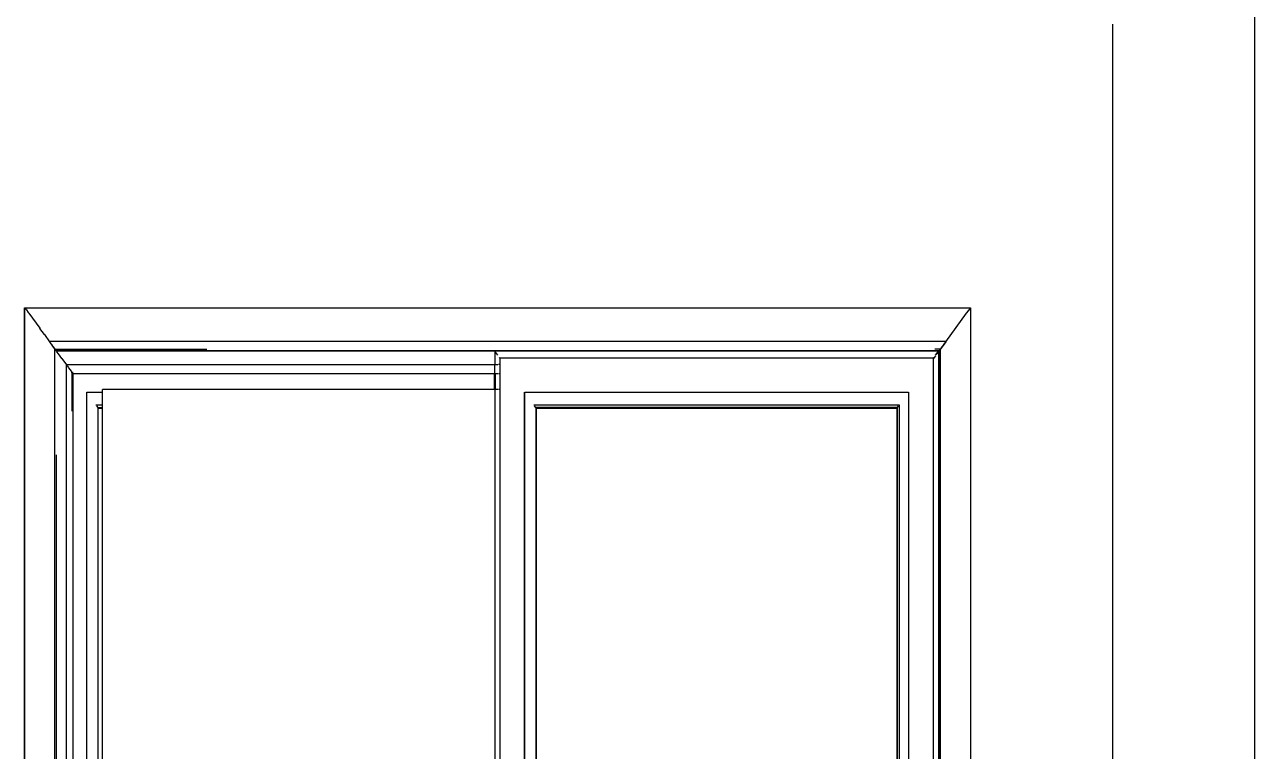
# Model space of a CAD drawing. Header units: inches. Extents: x 5914 to 162157, y -20538 to 282354.
# Drawn here: x 154446.3 to 154524.3, y -15725.4 to -15679.3 of the extents above; entities that cross this region are included whole.
import ezdxf

# ---------------------------------------------------------------- set-up
doc = ezdxf.new("R2010")
doc.units = ezdxf.units.IN
doc.header["$MEASUREMENT"] = 0
doc.layers.add('ELE1 RA', color=1, linetype='Continuous', lineweight=30)
doc.layers.add('HATCH RA', color=8, linetype='Continuous', lineweight=5)

# ---------------------------------------------------------------- blocks, each defined once
blk = doc.blocks.new('TDG')
at = {"layer": 'ELE1 RA'}
for p, q in [((159202.783, -15524.96), (159202.783, -15839.96)), ((159193.783, -15744.96), (159193.783, -15817.96)), ((159124.784, -15763.335), (159124.783, -15762.96)), ((159124.783, -15762.96), (159124.798, -15762.96)), ((159124.783, -15762.96), (159124.784, -15772.913)), ((159124.783, -15817.96), (159124.783, -15762.96)), ((159124.783, -15762.96), (159184.783, -15762.96)), ((159124.8, -15762.963), (159124.798, -15762.96)), ((159124.798, -15762.96), (159184.757, -15762.96)), ((159124.803, -15762.967), (159124.8, -15762.963)), ((159124.803, -15762.967), (159124.803, -15762.967)), ((159124.803, -15762.967), (159124.804, -15762.968)), ((159124.804, -15762.968), (159124.805, -15762.97)), ((159124.805, -15762.97), (159124.811, -15762.978)), ((159124.815, -15762.984), (159124.811, -15762.978)), ((159124.818, -15762.988), (159124.815, -15762.984)), ((159124.819, -15762.988), (159124.818, -15762.988)), ((159124.82, -15762.991), (159124.819, -15762.988)), ((159124.82, -15762.991), (159124.858, -15763.043)), ((159184.758, -15762.979), (159184.668, -15763.103)), ((159184.757, -15762.96), (159184.771, -15762.962)), ((159184.759, -15762.977), (159184.758, -15762.979)), ((159184.759, -15762.977), (159184.764, -15762.971)), ((159184.764, -15762.971), (159184.767, -15762.967)), ((159184.77, -15762.963), (159184.767, -15762.967)), ((159184.767, -15762.967), (159184.767, -15762.967)), ((159184.77, -15762.963), (159184.771, -15762.962)), ((159184.771, -15762.962), (159184.772, -15762.96)), ((159184.772, -15762.96), (159184.783, -15762.96)), ((159184.783, -15762.96), (159184.783, -15817.96)), ((159184.783, -15762.96), (159184.783, -15817.96)), ((159124.784, -15763.335), (159124.784, -15772.913)), ((159124.861, -15763.046), (159124.858, -15763.043)), ((159124.877, -15763.068), (159124.861, -15763.046)), ((159124.895, -15763.093), (159124.877, -15763.068)), ((159124.895, -15763.093), (159125.009, -15763.25)), ((159125.009, -15763.25), (159125.036, -15763.286)), ((159125.036, -15763.286), (159125.045, -15763.298)), ((159125.045, -15763.298), (159125.047, -15763.302)), ((159125.047, -15763.302), (159125.745, -15764.259)), ((159183.202, -15765.113), (159184.519, -15763.307)), ((159184.519, -15763.307), (159184.525, -15763.298)), ((159184.525, -15763.298), (159184.544, -15763.273)), ((159184.544, -15763.273), (159184.547, -15763.269)), ((159184.547, -15763.269), (159184.548, -15763.268)), ((159184.548, -15763.268), (159184.55, -15763.265)), ((159184.55, -15763.265), (159184.551, -15763.264)), ((159184.66, -15763.113), (159184.551, -15763.264)), ((159184.66, -15763.113), (159184.668, -15763.103)), ((159125.745, -15764.259), (159125.747, -15764.262)), ((159126.037, -15764.659), (159125.747, -15764.262)), ((159126.037, -15764.659), (159126.039, -15764.661)), ((159126.039, -15764.661), (159126.368, -15765.113)), ((159126.361, -15765.121), (159126.363, -15765.11)), ((159126.364, -15765.125), (159126.361, -15765.121)), ((159126.368, -15765.113), (159126.363, -15765.11)), ((159126.364, -15765.125), (159126.711, -15765.601)), ((159126.374, -15765.102), (159126.366, -15765.105)), ((159126.366, -15765.105), (159126.368, -15765.113)), ((159126.369, -15765.114), (159126.368, -15765.113)), ((159126.369, -15765.114), (159126.37, -15765.115)), ((159126.37, -15765.115), (159126.371, -15765.116)), ((159126.371, -15765.116), (159126.372, -15765.117)), ((159126.373, -15765.119), (159126.372, -15765.117)), ((159126.373, -15765.12), (159126.373, -15765.119)), ((159126.375, -15765.122), (159126.373, -15765.12)), ((159183.196, -15765.102), (159126.374, -15765.102)), ((159126.376, -15765.124), (159126.375, -15765.122)), ((159126.377, -15765.125), (159126.376, -15765.124)), ((159126.38, -15765.128), (159126.377, -15765.125)), ((159126.38, -15765.13), (159126.38, -15765.128)), ((159126.386, -15765.137), (159126.38, -15765.13)), ((159126.386, -15765.137), (159126.388, -15765.141)), ((159126.396, -15765.151), (159126.388, -15765.141)), ((159126.398, -15765.153), (159126.396, -15765.151)), ((159126.399, -15765.155), (159126.398, -15765.153)), ((159126.4, -15765.156), (159126.399, -15765.155)), ((159126.41, -15765.171), (159126.4, -15765.156)), ((159126.421, -15765.186), (159126.41, -15765.171)), ((159126.431, -15765.198), (159126.421, -15765.186)), ((159126.432, -15765.2), (159126.431, -15765.198)), ((159126.438, -15765.208), (159126.432, -15765.2)), ((159126.446, -15765.219), (159126.438, -15765.208)), ((159126.446, -15765.219), (159126.448, -15765.222)), ((159126.448, -15765.222), (159126.45, -15765.224)), ((159126.458, -15765.236), (159126.45, -15765.224)), ((159126.462, -15765.242), (159126.458, -15765.236)), ((159126.464, -15765.244), (159126.462, -15765.242)), ((159126.465, -15765.245), (159126.464, -15765.244)), ((159126.466, -15765.247), (159126.465, -15765.245)), ((159126.467, -15765.248), (159126.466, -15765.247)), ((159126.468, -15765.25), (159126.467, -15765.248)), ((159126.472, -15765.255), (159126.468, -15765.25)), ((159126.473, -15765.257), (159126.472, -15765.255)), ((159126.474, -15765.258), (159126.473, -15765.257)), ((159126.475, -15765.259), (159126.474, -15765.258)), ((159126.477, -15765.261), (159126.475, -15765.259)), ((159126.477, -15765.261), (159126.483, -15765.265)), ((159126.477, -15765.261), (159126.48, -15765.271)), ((159126.485, -15765.273), (159126.477, -15765.261)), ((159126.48, -15765.273), (159126.48, -15765.271)), ((159126.485, -15765.266), (159126.483, -15765.265)), ((159126.487, -15765.275), (159126.485, -15765.273)), ((159126.488, -15765.277), (159126.487, -15765.275)), ((159126.489, -15765.278), (159126.488, -15765.277)), ((159126.49, -15765.279), (159126.489, -15765.278)), ((159126.491, -15765.282), (159126.49, -15765.279)), ((159126.493, -15765.284), (159126.491, -15765.282)), ((159126.495, -15765.286), (159126.493, -15765.284)), ((159126.496, -15765.288), (159126.495, -15765.286)), ((159126.497, -15765.29), (159126.496, -15765.288)), ((159126.498, -15765.291), (159126.497, -15765.29)), ((159126.5, -15765.293), (159126.498, -15765.291)), ((159126.501, -15765.295), (159126.5, -15765.293)), ((159126.501, -15765.295), (159126.504, -15765.299)), ((159126.505, -15765.301), (159126.504, -15765.299)), ((159126.507, -15765.303), (159126.505, -15765.301)), ((159126.507, -15765.303), (159126.515, -15765.314)), ((159126.517, -15765.317), (159126.515, -15765.314)), ((159126.519, -15765.32), (159126.517, -15765.317)), ((159126.525, -15765.328), (159126.519, -15765.32)), ((159126.526, -15765.329), (159126.525, -15765.328)), ((159126.527, -15765.331), (159126.526, -15765.329)), ((159126.529, -15765.333), (159126.527, -15765.331)), ((159126.533, -15765.339), (159126.529, -15765.333)), ((159126.535, -15765.342), (159126.533, -15765.339)), ((159126.54, -15765.349), (159126.535, -15765.342)), ((159126.54, -15765.349), (159126.547, -15765.357)), ((159126.551, -15765.364), (159126.547, -15765.357)), ((159183.206, -15765.125), (159182.859, -15765.601)), ((159183.028, -15765.351), (159183, -15765.389)), ((159183.033, -15765.344), (159183.028, -15765.351)), ((159183.041, -15765.333), (159183.033, -15765.344)), ((159183.064, -15765.302), (159183.041, -15765.333)), ((159183.069, -15765.295), (159183.064, -15765.302)), ((159183.069, -15765.295), (159183.07, -15765.293)), ((159183.07, -15765.293), (159183.071, -15765.292)), ((159183.071, -15765.292), (159183.072, -15765.291)), ((159183.072, -15765.291), (159183.073, -15765.29)), ((159183.075, -15765.287), (159183.073, -15765.29)), ((159183.075, -15765.268), (159183.087, -15765.265)), ((159183.075, -15765.287), (159183.077, -15765.284)), ((159183.077, -15765.284), (159183.08, -15765.28)), ((159183.08, -15765.28), (159183.081, -15765.279)), ((159183.081, -15765.279), (159183.082, -15765.277)), ((159183.082, -15765.277), (159183.093, -15765.263)), ((159183.088, -15765.264), (159183.087, -15765.265)), ((159183.093, -15765.263), (159183.09, -15765.271)), ((159183.09, -15765.273), (159183.09, -15765.271)), ((159183.095, -15765.26), (159183.093, -15765.261)), ((159183.093, -15765.261), (159183.093, -15765.263)), ((159183.097, -15765.257), (159183.095, -15765.258)), ((159183.095, -15765.258), (159183.095, -15765.26)), ((159183.111, -15765.238), (159183.097, -15765.257)), ((159183.111, -15765.238), (159183.12, -15765.225)), ((159183.121, -15765.223), (159183.12, -15765.225)), ((159183.123, -15765.221), (159183.121, -15765.223)), ((159183.127, -15765.216), (159183.123, -15765.221)), ((159183.127, -15765.216), (159183.137, -15765.202)), ((159183.138, -15765.2), (159183.137, -15765.202)), ((159183.137, -15765.201), (159183.137, -15765.202)), ((159183.182, -15765.141), (159183.138, -15765.2)), ((159183.19, -15765.129), (159183.182, -15765.141)), ((159183.19, -15765.129), (159183.193, -15765.125)), ((159183.193, -15765.125), (159183.196, -15765.121)), ((159183.196, -15765.102), (159183.204, -15765.105)), ((159183.198, -15765.117), (159183.196, -15765.121)), ((159183.198, -15765.117), (159183.201, -15765.114)), ((159183.201, -15765.114), (159183.202, -15765.113)), ((159183.202, -15765.113), (159183.204, -15765.105)), ((159183.207, -15765.11), (159183.202, -15765.113)), ((159183.209, -15765.121), (159183.206, -15765.125)), ((159183.207, -15765.11), (159183.209, -15765.121)), ((159126.554, -15765.367), (159126.551, -15765.364)), ((159126.555, -15765.368), (159126.554, -15765.367)), ((159126.555, -15765.369), (159126.555, -15765.368)), ((159126.557, -15765.372), (159126.555, -15765.369)), ((159126.558, -15765.374), (159126.557, -15765.372)), ((159126.569, -15765.388), (159126.558, -15765.374)), ((159126.57, -15765.39), (159126.569, -15765.388)), ((159126.572, -15765.392), (159126.57, -15765.39)), ((159126.575, -15765.397), (159126.572, -15765.392)), ((159126.576, -15765.398), (159126.575, -15765.397)), ((159126.579, -15765.402), (159126.576, -15765.398)), ((159126.582, -15765.406), (159126.579, -15765.402)), ((159126.584, -15765.408), (159126.582, -15765.406)), ((159126.584, -15765.408), (159126.587, -15765.412)), ((159126.587, -15765.412), (159126.59, -15765.417)), ((159126.59, -15765.417), (159126.593, -15765.421)), ((159126.593, -15765.421), (159126.595, -15765.423)), ((159126.595, -15765.423), (159126.596, -15765.425)), ((159126.596, -15765.425), (159126.598, -15765.428)), ((159126.598, -15765.428), (159126.599, -15765.429)), ((159126.599, -15765.429), (159126.6, -15765.43)), ((159126.6, -15765.43), (159126.601, -15765.432)), ((159126.601, -15765.432), (159126.602, -15765.433)), ((159126.602, -15765.433), (159126.604, -15765.436)), ((159126.604, -15765.436), (159126.605, -15765.437)), ((159126.605, -15765.437), (159126.609, -15765.443)), ((159126.609, -15765.443), (159126.613, -15765.448)), ((159126.613, -15765.448), (159126.616, -15765.453)), ((159126.616, -15765.453), (159126.617, -15765.454)), ((159126.617, -15765.454), (159126.622, -15765.461)), ((159126.622, -15765.461), (159126.626, -15765.466)), ((159126.626, -15765.466), (159126.628, -15765.469)), ((159126.628, -15765.469), (159126.634, -15765.477)), ((159126.64, -15765.486), (159126.634, -15765.477)), ((159126.64, -15765.486), (159126.646, -15765.493)), ((159126.646, -15765.493), (159126.648, -15765.496)), ((159126.648, -15765.496), (159126.651, -15765.501)), ((159126.651, -15765.501), (159126.652, -15765.502)), ((159126.652, -15765.502), (159126.654, -15765.505)), ((159126.654, -15765.505), (159126.655, -15765.506)), ((159126.655, -15765.506), (159126.657, -15765.509)), ((159126.657, -15765.509), (159126.661, -15765.515)), ((159126.661, -15765.515), (159126.665, -15765.52)), ((159126.665, -15765.52), (159126.666, -15765.521)), ((159126.666, -15765.521), (159126.667, -15765.523)), ((159126.669, -15765.525), (159126.667, -15765.523)), ((159126.67, -15765.527), (159126.669, -15765.525)), ((159126.67, -15765.527), (159126.671, -15765.528)), ((159126.671, -15765.528), (159126.674, -15765.532)), ((159126.674, -15765.532), (159126.678, -15765.538)), ((159126.678, -15765.538), (159126.679, -15765.54)), ((159126.679, -15765.54), (159126.683, -15765.544)), ((159126.683, -15765.544), (159126.684, -15765.546)), ((159126.684, -15765.546), (159126.687, -15765.55)), ((159126.687, -15765.55), (159126.69, -15765.554)), ((159126.69, -15765.554), (159126.691, -15765.556)), ((159126.69, -15765.555), (159126.69, -15765.554)), ((159126.691, -15765.556), (159126.69, -15765.555)), ((159126.692, -15765.557), (159126.691, -15765.556)), ((159126.694, -15765.559), (159126.692, -15765.557)), ((159126.694, -15765.559), (159126.695, -15765.56)), ((159126.696, -15765.563), (159126.695, -15765.56)), ((159126.696, -15765.563), (159126.697, -15765.564)), ((159126.697, -15765.564), (159126.698, -15765.565)), ((159126.698, -15765.565), (159126.699, -15765.567)), ((159126.699, -15765.567), (159126.7, -15765.568)), ((159126.702, -15765.57), (159126.7, -15765.568)), ((159126.702, -15765.57), (159126.703, -15765.572)), ((159126.703, -15765.572), (159126.706, -15765.576)), ((159126.706, -15765.576), (159126.709, -15765.585)), ((159126.713, -15765.58), (159126.706, -15765.576)), ((159126.718, -15765.593), (159126.706, -15765.576)), ((159126.709, -15765.585), (159126.711, -15765.601)), ((159126.711, -15765.601), (159126.711, -15765.604)), ((159126.711, -15765.604), (159126.756, -15765.663)), ((159126.711, -15817.96), (159126.711, -15765.604)), ((159126.726, -15765.583), (159126.713, -15765.58)), ((159126.719, -15765.594), (159126.718, -15765.593)), ((159126.722, -15765.598), (159126.719, -15765.594)), ((159126.728, -15765.606), (159126.722, -15765.598)), ((159126.726, -15765.583), (159136.318, -15765.583)), ((159126.729, -15765.607), (159126.728, -15765.606)), ((159126.731, -15765.611), (159126.729, -15765.607)), ((159126.731, -15765.611), (159126.734, -15765.614)), ((159126.735, -15765.616), (159126.734, -15765.614)), ((159126.735, -15765.616), (159126.735, -15765.616)), ((159126.74, -15765.623), (159126.735, -15765.616)), ((159126.741, -15765.624), (159126.74, -15765.623)), ((159126.741, -15765.624), (159126.748, -15765.634)), ((159126.749, -15765.635), (159126.748, -15765.634)), ((159126.75, -15765.636), (159126.749, -15765.635)), ((159126.751, -15765.638), (159126.75, -15765.636)), ((159126.751, -15765.638), (159126.754, -15765.642)), ((159126.754, -15765.642), (159126.756, -15765.644)), ((159126.756, -15765.644), (159126.757, -15765.645)), ((159126.756, -15765.663), (159126.765, -15765.675)), ((159126.759, -15765.649), (159126.757, -15765.645)), ((159126.759, -15765.649), (159126.76, -15765.65)), ((159126.76, -15765.65), (159126.761, -15765.651)), ((159126.761, -15765.651), (159126.769, -15765.657)), ((159126.767, -15765.659), (159126.761, -15765.651)), ((159126.765, -15765.675), (159126.768, -15765.679)), ((159126.767, -15765.659), (159126.766, -15765.663)), ((159126.768, -15765.679), (159126.766, -15765.663)), ((159126.767, -15765.659), (159126.77, -15765.664)), ((159126.769, -15765.657), (159126.781, -15765.66)), ((159126.77, -15765.664), (159126.773, -15765.667)), ((159126.773, -15765.667), (159126.774, -15765.67)), ((159126.784, -15765.683), (159126.774, -15765.67)), ((159126.781, -15765.66), (159182.789, -15765.66)), ((159126.784, -15765.683), (159126.786, -15765.686)), ((159126.786, -15765.686), (159126.787, -15765.687)), ((159126.787, -15765.687), (159126.788, -15765.688)), ((159126.795, -15765.697), (159126.788, -15765.688)), ((159126.795, -15765.697), (159126.797, -15765.701)), ((159126.797, -15765.701), (159126.798, -15765.702)), ((159126.798, -15765.702), (159126.799, -15765.703)), ((159126.799, -15765.703), (159126.8, -15765.678)), ((159126.8, -15765.705), (159126.799, -15765.703)), ((159126.819, -15765.704), (159126.8, -15765.678)), ((159126.8, -15765.678), (159154.58, -15765.678)), ((159126.801, -15765.706), (159126.8, -15765.705)), ((159126.8, -15765.726), (159126.803, -15765.708)), ((159126.802, -15765.707), (159126.801, -15765.706)), ((159126.803, -15765.708), (159126.802, -15765.707)), ((159126.803, -15765.708), (159126.803, -15765.709)), ((159126.803, -15765.709), (159126.829, -15765.745)), ((159126.829, -15765.724), (159126.829, -15765.726)), ((159126.829, -15765.739), (159126.829, -15765.745)), ((159126.829, -15765.745), (159126.829, -15765.762)), ((159126.923, -15765.873), (159126.829, -15765.745)), ((159126.923, -15765.873), (159126.924, -15765.875)), ((159127.146, -15766.179), (159126.924, -15765.875)), ((159136.318, -15765.583), (159136.346, -15765.583)), ((159154.58, -15765.678), (159154.609, -15765.717)), ((159154.58, -15765.704), (159154.58, -15765.678)), ((159154.58, -15765.678), (159154.99, -15765.678)), ((159182.741, -15765.717), (159154.609, -15765.717)), ((159154.609, -15765.717), (159154.609, -15766.561)), ((159154.792, -15765.968), (159154.609, -15765.717)), ((159154.925, -15766.151), (159154.901, -15766.118)), ((159154.99, -15765.678), (159154.971, -15765.704)), ((159154.99, -15765.678), (159154.99, -15765.704)), ((159154.99, -15765.678), (159182.77, -15765.678)), ((159182.558, -15765.996), (159182.424, -15766.179)), ((159182.448, -15766.118), (159182.424, -15766.151)), ((159182.844, -15765.583), (159182.512, -15765.583)), ((159182.558, -15765.968), (159182.741, -15765.717)), ((159182.646, -15765.875), (159182.608, -15765.927)), ((159182.647, -15765.873), (159182.646, -15765.875)), ((159182.717, -15765.778), (159182.647, -15765.873)), ((159182.741, -15765.745), (159182.717, -15765.778)), ((159182.77, -15765.678), (159182.741, -15765.717)), ((159182.769, -15765.706), (159182.741, -15765.745)), ((159182.741, -15765.717), (159182.741, -15765.745)), ((159182.741, -15765.745), (159182.741, -15817.96)), ((159182.77, -15765.678), (159182.769, -15765.706)), ((159182.769, -15765.706), (159182.772, -15765.703)), ((159182.769, -15765.706), (159182.77, -15817.96)), ((159182.775, -15765.697), (159182.772, -15765.703)), ((159182.775, -15765.697), (159182.778, -15765.694)), ((159182.778, -15765.694), (159182.783, -15765.687)), ((159182.784, -15765.686), (159182.783, -15765.687)), ((159182.785, -15765.685), (159182.784, -15765.686)), ((159182.786, -15765.683), (159182.785, -15765.685)), ((159182.786, -15765.683), (159182.788, -15765.681)), ((159182.788, -15765.681), (159182.8, -15765.664)), ((159182.789, -15765.66), (159182.801, -15765.657)), ((159182.8, -15765.664), (159182.81, -15765.65)), ((159182.801, -15765.657), (159182.81, -15765.65)), ((159182.804, -15765.663), (159182.802, -15765.679)), ((159182.805, -15765.675), (159182.802, -15765.679)), ((159182.804, -15765.663), (159182.81, -15765.65)), ((159182.814, -15765.663), (159182.805, -15765.675)), ((159182.81, -15765.65), (159182.811, -15765.649)), ((159182.811, -15765.649), (159182.812, -15765.648)), ((159182.812, -15765.648), (159182.813, -15765.645)), ((159182.815, -15765.644), (159182.813, -15765.645)), ((159182.814, -15765.663), (159182.859, -15765.604)), ((159182.819, -15765.638), (159182.815, -15765.644)), ((159182.822, -15765.634), (159182.819, -15765.638)), ((159182.826, -15765.628), (159182.822, -15765.634)), ((159182.83, -15765.623), (159182.826, -15765.628)), ((159182.833, -15765.619), (159182.83, -15765.623)), ((159182.834, -15765.617), (159182.833, -15765.619)), ((159182.835, -15765.616), (159182.834, -15765.617)), ((159182.836, -15765.614), (159182.835, -15765.616)), ((159182.838, -15765.612), (159182.836, -15765.614)), ((159182.839, -15765.61), (159182.838, -15765.612)), ((159182.84, -15765.608), (159182.839, -15765.61)), ((159182.846, -15765.601), (159182.84, -15765.608)), ((159182.844, -15765.583), (159182.857, -15765.58)), ((159182.849, -15765.597), (159182.846, -15765.601)), ((159182.856, -15765.587), (159182.849, -15765.597)), ((159182.858, -15765.585), (159182.856, -15765.587)), ((159182.857, -15765.58), (159182.865, -15765.575)), ((159182.865, -15765.575), (159182.858, -15765.585)), ((159182.859, -15765.601), (159182.861, -15765.585)), ((159182.859, -15765.604), (159182.859, -15765.601)), ((159182.859, -15765.604), (159182.859, -15817.96)), ((159182.861, -15765.585), (159182.865, -15765.575)), ((159182.865, -15765.574), (159182.867, -15765.572)), ((159182.865, -15765.575), (159182.865, -15765.574)), ((159182.868, -15765.57), (159182.867, -15765.572)), ((159182.87, -15765.568), (159182.868, -15765.57)), ((159182.871, -15765.566), (159182.87, -15765.568)), ((159182.872, -15765.565), (159182.871, -15765.566)), ((159182.872, -15765.565), (159182.873, -15765.564)), ((159182.873, -15765.564), (159182.874, -15765.563)), ((159182.874, -15765.563), (159182.875, -15765.56)), ((159182.875, -15765.56), (159182.877, -15765.558)), ((159182.877, -15765.558), (159182.878, -15765.556)), ((159182.878, -15765.556), (159182.88, -15765.555)), ((159182.88, -15765.555), (159182.881, -15765.552)), ((159182.881, -15765.552), (159182.885, -15765.547)), ((159182.885, -15765.547), (159182.887, -15765.545)), ((159182.889, -15765.542), (159182.887, -15765.545)), ((159182.889, -15765.542), (159182.895, -15765.533)), ((159182.896, -15765.532), (159182.895, -15765.533)), ((159182.898, -15765.53), (159182.896, -15765.532)), ((159182.899, -15765.529), (159182.898, -15765.53)), ((159182.9, -15765.527), (159182.899, -15765.529)), ((159182.9, -15765.527), (159182.902, -15765.525)), ((159182.902, -15765.525), (159182.903, -15765.523)), ((159182.903, -15765.523), (159182.904, -15765.521)), ((159182.904, -15765.521), (159182.905, -15765.52)), ((159182.905, -15765.52), (159182.906, -15765.518)), ((159182.906, -15765.518), (159182.908, -15765.516)), ((159182.908, -15765.516), (159182.909, -15765.514)), ((159182.942, -15765.47), (159182.909, -15765.514)), ((159182.942, -15765.47), (159182.943, -15765.468)), ((159182.943, -15765.468), (159182.946, -15765.464)), ((159182.946, -15765.464), (159182.947, -15765.462)), ((159182.947, -15765.462), (159182.949, -15765.459)), ((159182.949, -15765.459), (159182.958, -15765.447)), ((159182.958, -15765.447), (159182.966, -15765.436)), ((159182.966, -15765.436), (159182.967, -15765.435)), ((159182.967, -15765.435), (159182.969, -15765.432)), ((159182.969, -15765.432), (159182.97, -15765.431)), ((159182.97, -15765.431), (159182.981, -15765.415)), ((159182.981, -15765.415), (159182.982, -15765.414)), ((159182.982, -15765.414), (159182.983, -15765.412)), ((159182.983, -15765.412), (159182.984, -15765.411)), ((159182.984, -15765.411), (159182.986, -15765.408)), ((159182.988, -15765.406), (159182.986, -15765.408)), ((159182.988, -15765.406), (159182.994, -15765.398)), ((159182.995, -15765.397), (159182.994, -15765.398)), ((159183, -15765.389), (159182.995, -15765.397)), ((159127.146, -15766.158), (159127.146, -15766.179)), ((159127.146, -15766.179), (159127.146, -15766.189)), ((159127.146, -15766.179), (159127.433, -15766.573)), ((159127.425, -15766.581), (159127.427, -15766.569)), ((159127.425, -15766.581), (159127.425, -15817.96)), ((159127.433, -15766.573), (159127.427, -15766.569)), ((159127.43, -15766.564), (159127.439, -15766.561)), ((159127.43, -15766.564), (159127.433, -15766.573)), ((159127.436, -15766.577), (159127.433, -15766.573)), ((159127.437, -15766.578), (159127.436, -15766.577)), ((159127.438, -15766.58), (159127.437, -15766.578)), ((159127.439, -15766.582), (159127.438, -15766.58)), ((159127.439, -15766.561), (159154.599, -15766.561)), ((159127.441, -15766.584), (159127.439, -15766.582)), ((159127.444, -15766.588), (159127.441, -15766.584)), ((159127.444, -15766.588), (159127.445, -15766.589)), ((159127.445, -15766.589), (159127.463, -15766.614)), ((159127.465, -15766.616), (159127.463, -15766.614)), ((159127.496, -15766.659), (159127.465, -15766.616)), ((159127.496, -15766.659), (159127.545, -15766.727)), ((159127.545, -15766.727), (159127.576, -15766.769)), ((159127.576, -15766.769), (159127.731, -15766.982)), ((159154.599, -15766.561), (159154.609, -15766.561)), ((159154.609, -15766.561), (159154.792, -15766.561)), ((159154.609, -15767.119), (159154.609, -15766.561)), ((159154.925, -15766.561), (159154.849, -15766.561)), ((159182.424, -15766.151), (159154.925, -15766.151)), ((159154.925, -15766.151), (159154.925, -15766.561)), ((159154.925, -15766.561), (159154.925, -15767.119)), ((159182.424, -15766.179), (159182.424, -15766.151)), ((159182.424, -15817.96), (159182.424, -15766.179)), ((159127.731, -15766.982), (159127.733, -15766.984)), ((159127.733, -15766.984), (159127.735, -15766.987)), ((159127.735, -15766.987), (159127.735, -15766.987)), ((159127.735, -15766.987), (159127.738, -15766.991)), ((159127.738, -15766.991), (159127.739, -15766.993)), ((159127.739, -15766.993), (159127.74, -15766.994)), ((159127.74, -15766.994), (159127.742, -15766.996)), ((159127.742, -15766.996), (159127.744, -15766.998)), ((159127.744, -15766.998), (159127.744, -15766.999)), ((159127.744, -15766.999), (159127.745, -15767)), ((159127.745, -15767), (159127.747, -15767.004)), ((159127.747, -15767.004), (159127.749, -15767.006)), ((159127.749, -15767.006), (159127.752, -15767.011)), ((159127.752, -15767.011), (159127.754, -15767.012)), ((159127.754, -15767.012), (159127.755, -15767.014)), ((159127.755, -15767.014), (159127.756, -15767.016)), ((159127.756, -15767.016), (159127.758, -15767.018)), ((159127.758, -15767.018), (159127.758, -15767.019)), ((159127.758, -15767.019), (159127.76, -15767.021)), ((159127.76, -15767.021), (159127.762, -15767.023)), ((159127.762, -15767.023), (159127.765, -15767.029)), ((159127.765, -15767.029), (159127.768, -15767.032)), ((159127.768, -15767.032), (159127.785, -15767.05)), ((159127.781, -15767.055), (159127.768, -15767.032)), ((159127.82, -15767.104), (159127.768, -15767.032)), ((159127.786, -15767.077), (159127.781, -15767.055)), ((159127.799, -15767.056), (159127.785, -15767.05)), ((159127.786, -15767.077), (159127.786, -15769.52)), ((159127.823, -15767.108), (159127.82, -15767.104)), ((159127.823, -15767.108), (159127.829, -15767.121)), ((159127.823, -15767.108), (159127.833, -15767.116)), ((159127.832, -15767.138), (159127.829, -15767.121)), ((159127.832, -15767.138), (159127.832, -15817.96)), ((159127.833, -15767.116), (159127.845, -15767.119)), ((159127.867, -15767.056), (159127.842, -15767.056)), ((159127.845, -15767.119), (159154.58, -15767.119)), ((159154.58, -15767.119), (159154.58, -15767.098)), ((159154.58, -15768.141), (159154.58, -15767.119)), ((159154.58, -15767.119), (159154.609, -15767.119)), ((159154.609, -15767.119), (159154.609, -15768.141)), ((159154.609, -15767.119), (159154.645, -15767.119)), ((159154.645, -15767.119), (159154.645, -15767.098)), ((159154.645, -15768.141), (159154.645, -15767.119)), ((159154.645, -15767.119), (159154.792, -15767.119)), ((159154.849, -15767.119), (159154.925, -15767.119)), ((159154.925, -15767.119), (159154.925, -15768.141)), ((159128.715, -15768.303), (159128.715, -15817.96)), ((159128.722, -15817.96), (159128.722, -15768.313)), ((159128.722, -15768.313), (159129.728, -15768.313)), ((159154.58, -15768.141), (159129.728, -15768.141)), ((159129.728, -15768.313), (159129.728, -15768.141)), ((159129.728, -15769.116), (159129.728, -15768.313)), ((159154.609, -15768.141), (159154.58, -15768.141)), ((159154.645, -15768.141), (159154.609, -15768.141)), ((159154.609, -15768.141), (159154.609, -15817.96)), ((159154.792, -15768.141), (159154.645, -15768.141)), ((159154.925, -15768.141), (159154.849, -15768.141)), ((159154.925, -15768.141), (159154.925, -15817.96)), ((159156.495, -15817.96), (159156.495, -15768.303)), ((159156.502, -15768.313), (159180.848, -15768.313)), ((159156.502, -15817.96), (159156.502, -15768.313)), ((159180.848, -15768.313), (159180.848, -15817.96)), ((159180.855, -15817.96), (159180.855, -15768.303)), ((159129.308, -15769.116), (159129.728, -15769.116)), ((159129.351, -15769.175), (159129.427, -15769.279)), ((159129.728, -15769.279), (159129.728, -15769.116)), ((159157.087, -15769.116), (159180.262, -15769.116)), ((159157.207, -15769.279), (159157.131, -15769.175)), ((159180.143, -15769.279), (159180.219, -15769.175)), ((159180.262, -15769.116), (159180.262, -15817.96)), ((159129.456, -15769.319), (159129.427, -15769.279)), ((159129.427, -15769.279), (159129.728, -15769.279)), ((159129.427, -15769.279), (159129.427, -15817.96)), ((159129.456, -15769.319), (159129.728, -15769.319)), ((159129.456, -15817.96), (159129.456, -15769.319)), ((159129.728, -15769.319), (159129.728, -15769.279)), ((159129.728, -15817.96), (159129.728, -15769.319)), ((159157.207, -15769.279), (159157.207, -15817.96)), ((159180.143, -15769.279), (159157.207, -15769.279)), ((159157.235, -15769.319), (159157.207, -15769.279)), ((159157.235, -15769.319), (159180.114, -15769.319)), ((159157.235, -15769.319), (159157.235, -15817.96)), ((159180.143, -15769.279), (159180.114, -15769.319)), ((159180.114, -15769.319), (159180.114, -15817.96)), ((159180.143, -15817.96), (159180.143, -15769.279)), ((159126.8, -15804.215), (159126.8, -15772.293)), ((159124.784, -15772.913), (159124.783, -15817.96))]:
    blk.add_line(p, q, dxfattribs=at)

msp = doc.modelspace()

# ---------------------------------------------------------------- block references
at = {"layer": 'HATCH RA'}
msp.add_blockref('TDG', (-4678.456, 65.703), dxfattribs=at)

doc.saveas('drawing.dxf')
